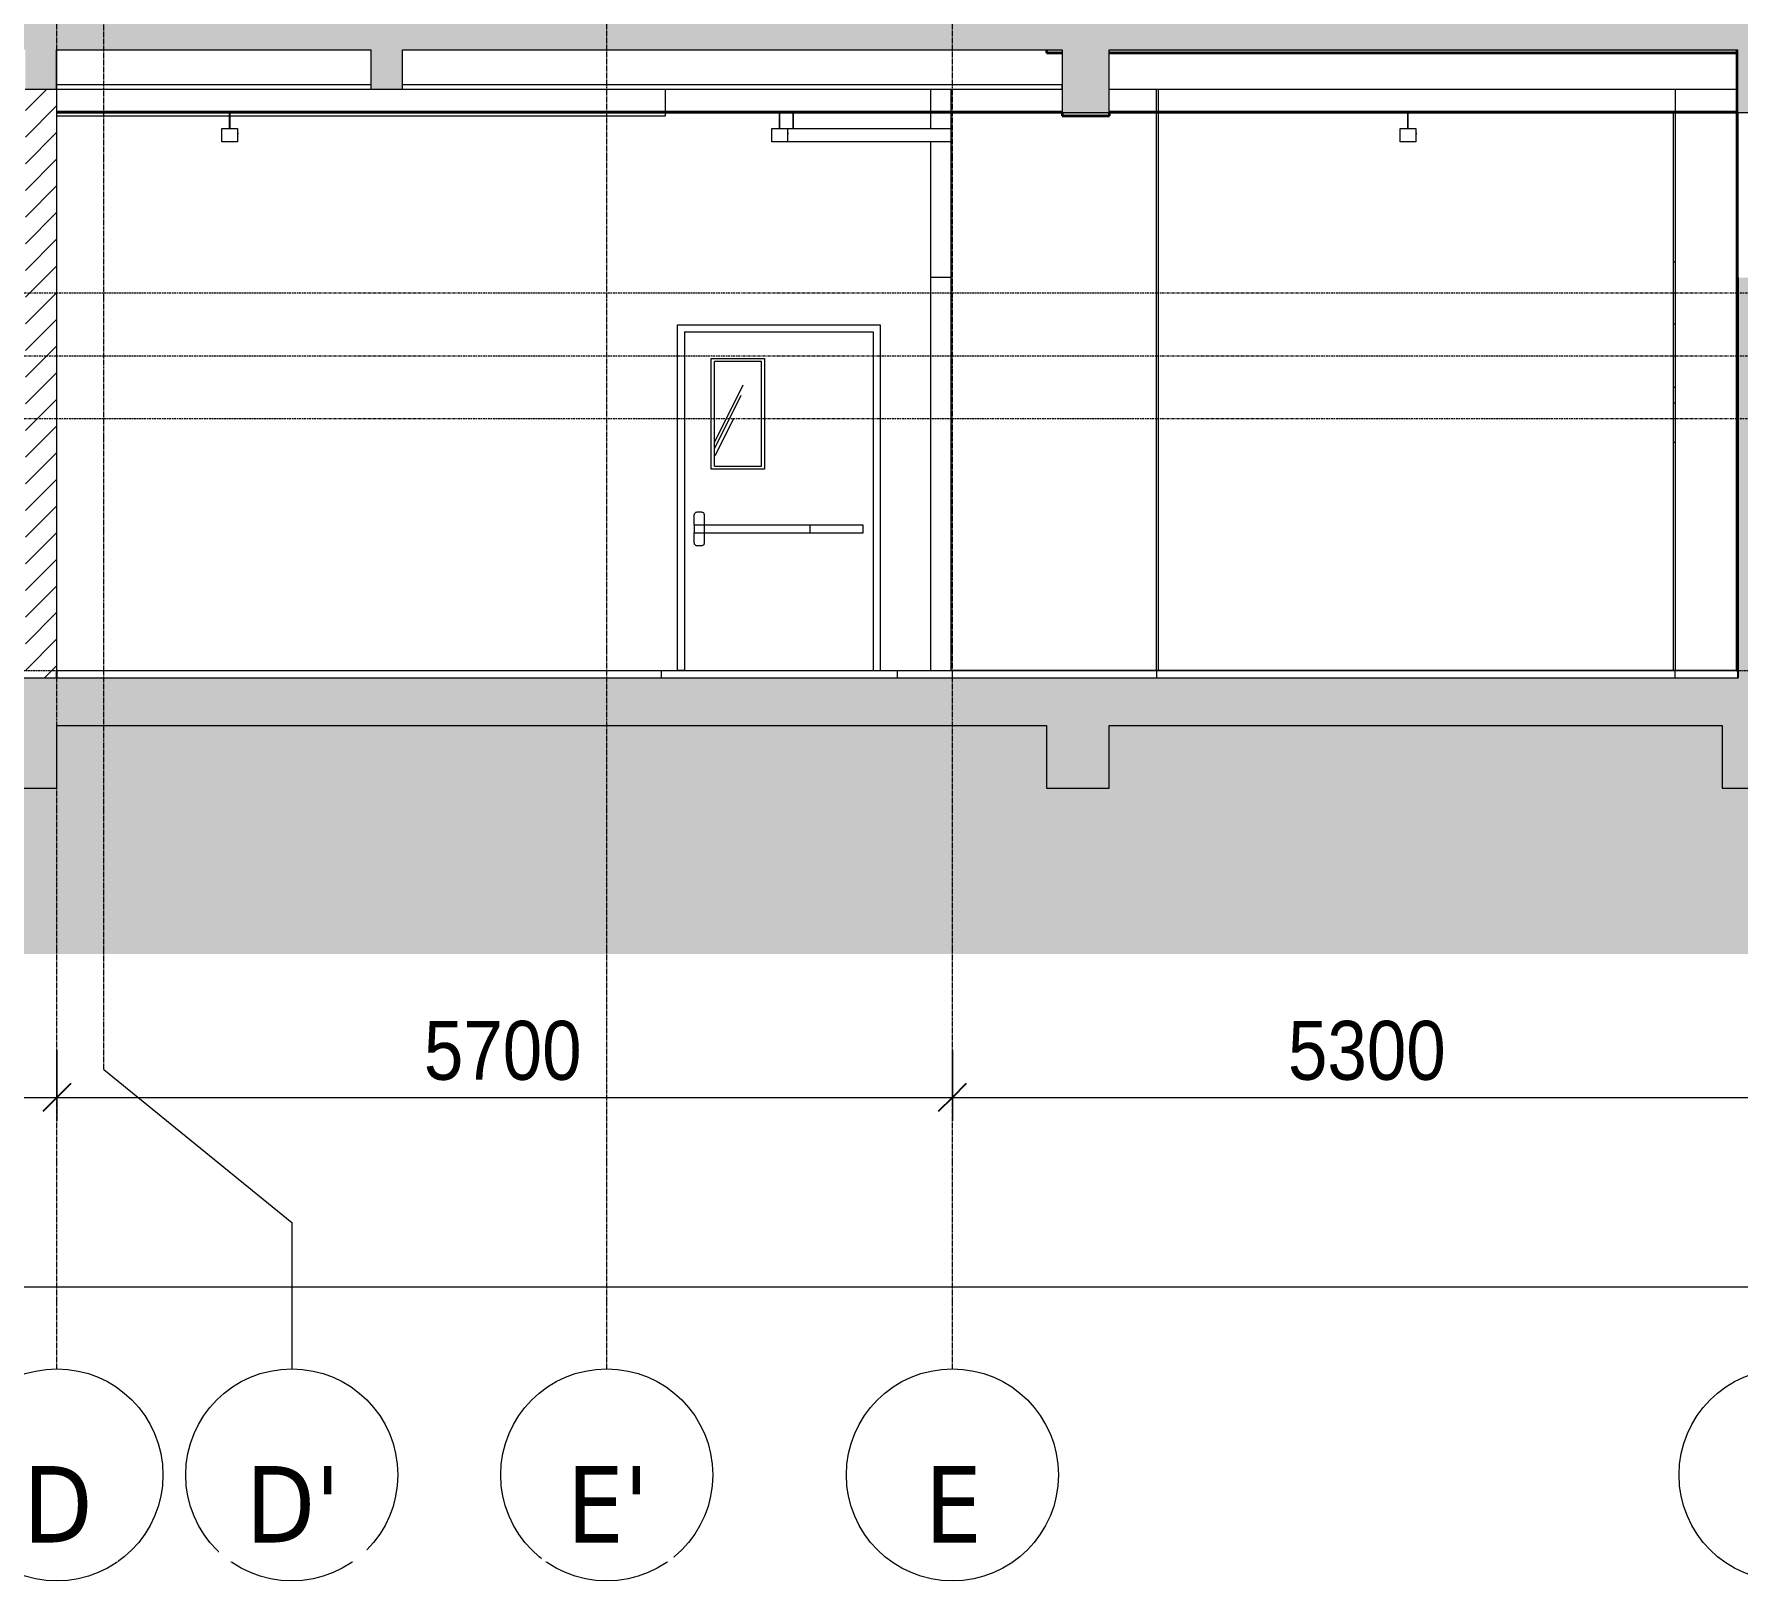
# Model space of a CAD drawing. Header units: millimetres. Extents: x 1240 to 198004, y -7796 to 35300.
# Drawn here: x 33392 to 44237, y -7796 to 2050 of the extents above; entities that cross this region are included whole.
import ezdxf

# ---------------------------------------------------------------- set-up
doc = ezdxf.new("R2010")
doc.units = ezdxf.units.MM
doc.linetypes.add('Centre', pattern=[31.75, 6.35, -4.7625, 15.875, -4.7625])
doc.linetypes.add('Grid Line', pattern=[22.225, 12.7, -3.175, 3.175, -3.175])
for name, color, linetype, lineweight in [('0-1', 7, 'Continuous', 5), ('A-ANNO-DIMS', 211, 'Continuous', 9), ('A-ANNO-DIMS-150', 211, 'Continuous', 9), ('A-CLNG-1', 13, 'Continuous', 25), ('A-CLNG-PATT-1', 13, 'Continuous', 9), ('A-DETL-GENF-1', 7, 'Continuous', 9), ('A-DETL-GENF-3', 9, 'Continuous', 9), ('A-DETL-THIN', 151, 'Continuous', 9), ('A-DOOR', 31, 'Continuous', 9), ('A-DOOR-FRAM', 31, 'Continuous', 9), ('A-FLOR', 192, 'Continuous', 9), ('A-FLOR-1', 10, 'Continuous', 35), ('A-FLOR-4', 192, 'Continuous', 18), ('A-FLOR-LEVL-2', 51, 'Centre', 9), ('A-FLOR-PATT-1', 7, 'Continuous', 9), ('A-WALL', 113, 'Continuous', 9), ('A-WALL-1', 113, 'Continuous', 25), ('A-WALL-PATT-4', 111, 'Continuous', 9), ('C-PRKG', 70, 'Continuous', 9), ('E-LITE-EQPM', 33, 'Continuous', 9), ('L-SITE-WALL-1', 250, 'Continuous', 25), ('S-BEAM-1', 12, 'Continuous', 5), ('S-BEAM-2', 10, 'Continuous', 35), ('S-BEAM-3', 7, 'Continuous', 9), ('S-COLS-1', 7, 'Continuous', 9), ('S-GRID', 1, 'Continuous', 9), ('S-GRID-1', 1, 'Grid Line', 9), ('S-GRID-IDEN', 1, 'Continuous', 9)]:
    doc.layers.add(name, color=color, linetype=linetype, lineweight=lineweight)
doc.styles.add('Tahoma_B_1', font='tahomabd.ttf', dxfattribs={"height": 487.5})
doc.styles.add('UTM Avo', font='', dxfattribs={"width": 0.9, "height": 375})
doc.styles.get('UTM Avo').set_extended_font_data('UTM Avo')
doc.dimstyles.new('1_Dim_chi_tiet_2_5', dxfattribs={"dimscale": 304.8, "dimtxt": 374.737856, "dimasz": 0.590551, "dimexe": 0.492126, "dimexo": 0.0625, "dimgap": 0.049213, "dimtad": 1, "dimdec": 0, "dimrnd": 5, "dimzin": 0, "dimdsep": 46, "dimtxsty": 'UTM Avo', "dimblk1": 'OBLIQUE', "dimblk2": 'OBLIQUE', "dimsah": 1, "dimcen": 0.09, "dimdle": 0.492126, "dimazin": 0, "dimtfac": 1, "dimtdec": 4, "dimtix": 1, "dimtmove": 0, "dimatfit": 3, "dimfxl": 0.984252, "dimfxlon": 1, "dimtvp": 1, "dimtolj": 1, "dimtzin": 0, "dimarcsym": 2})

# ---------------------------------------------------------------- blocks, each defined once
blk = doc.blocks.new('NCV_TKTC_KET CAU_rvt-1-TKCS_MẶT ĐỨNG NỘI KHU 1')
at = {"layer": 'A-FLOR-PATT-1'}
h = blk.add_hatch(color=256, dxfattribs=at)
h.paths.add_polyline_path([(39936, 1930), (39936, 1950), (39837, 1950), (39837, 1930)])
h.paths.add_polyline_path([(40236, 1930), (44235, 1930), (44235, 1950), (40236, 1950)])
at = {"layer": 'S-BEAM-1'}
blk.add_hatch(color=256, dxfattribs=at).paths.add_polyline_path([(39955, 1530), (40236, 1530), (40236, 1550), (39936, 1550), (39936, 1530)])
at = {"layer": 'A-FLOR-1'}
for p, q in [((39837, 1950), (39837, 1930)), ((39837, 1930), (39936, 1930)), ((40236, 1930), (44235, 1930))]:
    blk.add_line(p, q, dxfattribs=at)
at = {"layer": 'L-SITE-WALL-1'}
blk.add_line((44237, 500), (44237, -2050), dxfattribs=at)
at = {"layer": 'S-BEAM-2'}
for p, q in [((39936, 1550), (39936, 1530)), ((39936, 1530), (40236, 1530)), ((40236, 1530), (40236, 1550))]:
    blk.add_line(p, q, dxfattribs=at)
at = {"layer": 'S-BEAM-3'}
for p, q in [((33537, 1730), (35535, 1730)), ((33537, 1700), (35535, 1700)), ((35737, 1730), (39936, 1730)), ((35737, 1700), (39935, 1700)), ((37412, 1555), (37412, 1700)), ((39935, 1700), (39935, 1730)), ((40236, 1700), (44227, 1700)), ((33537, 1530), (34635, 1530)), ((34639, 1530), (37412, 1530)), ((37412, 1530), (37412, 1550))]:
    blk.add_line(p, q, dxfattribs=at)
at = {"layer": 'S-COLS-1'}
for p, q in [((39237, -2050), (39237, -2000)), ((40537, -2000), (40537, -2050)), ((43837, -2050), (43837, -2000))]:
    blk.add_line(p, q, dxfattribs=at)
blk = doc.blocks.new('xe oto1 - xe oto-V26-TKCS_MẶT ĐỨNG NỘI KHU 1')
at = {"layer": 'C-PRKG'}
for p, q in [((39337, -2000), (39237, -2000)), ((39237, -2000), (39737, -2000)), ((39737, -2000), (39237, -2000)), ((39237, -2000), (39337, -2000)), ((39737, -2000), (39337, -2000)), ((39337, -2000), (39737, -2000)), ((39437, -2000), (44227, -2000)), ((44227, -2000), (39437, -2000)), ((39437, -2000), (44237, -2000)), ((44237, -2000), (39437, -2000)), ((43407, -2000), (43057, -2000)), ((43407, -2000), (43057, -2000)), ((43407, -2000), (43057, -2000)), ((43407, -2000), (43057, -2000)), ((43287, -2000), (43187, -2000)), ((43187, -2000), (43287, -2000)), ((43287, -2000), (43187, -2000)), ((43187, -2000), (43287, -2000)), ((43287, -2000), (43187, -2000)), ((43187, -2000), (43287, -2000)), ((43287, -2000), (43187, -2000)), ((43187, -2000), (43287, -2000)), ((44187, -2000), (43737, -2000)), ((43737, -2000), (44227, -2000)), ((44237, -2000), (43737, -2000)), ((43737, -2000), (44187, -2000)), ((44227, -2000), (44187, -2000)), ((44187, -2000), (44237, -2000))]:
    blk.add_line(p, q, dxfattribs=at)
blk = doc.blocks.new('EAE_STL_PENDANT_TK_15W_120cm - LIC_01-ĐÈN LED BATTEN 1_2_ P_2x20W_ ÁNH SÁNG TRẮNG 6000K_ LẮP ĐẶT NỔI_TREO TY-V42-TKCS_MẶT ĐỨNG NỘI KHU 1')
at = {"layer": 'E-LITE-EQPM'}
for p, q in [((38221, 1550), (38221, 1450)), ((38226, 1450), (38226, 1550)), ((38187, 1450), (39227, 1450)), ((39227, 1364), (38187, 1364))]:
    blk.add_line(p, q, dxfattribs=at)
blk = doc.blocks.new('EAE_STL_PENDANT_TK_15W_120cm - LIC_01-ĐÈN LED BATTEN 1_2_ P_2x20W_ ÁNH SÁNG TRẮNG 6000K_ LẮP ĐẶT NỔI_TREO TY-V43-TKCS_MẶT ĐỨNG NỘI KHU 1')
at = {"layer": 'E-LITE-EQPM'}
for p, q in [((38134, 1550), (38134, 1450)), ((38134, 1550), (38134, 1450)), ((38139, 1450), (38139, 1550)), ((38139, 1450), (38139, 1550)), ((38087, 1450), (38187, 1450)), ((38087, 1448), (38087, 1450)), ((38087, 1364), (38087, 1448)), ((38187, 1450), (38187, 1448)), ((38187, 1448), (38187, 1364)), ((38187, 1422), (38189, 1422)), ((38187, 1422), (38189, 1422)), ((38187, 1422), (38189, 1422)), ((38187, 1422), (38189, 1422)), ((38187, 1412), (38189, 1412)), ((38189, 1412), (38187, 1412)), ((38189, 1422), (38189, 1422)), ((38189, 1422), (38189, 1412)), ((38187, 1364), (38087, 1364))]:
    blk.add_line(p, q, dxfattribs=at)
blk = doc.blocks.new('FD_01 - FD_01-1200x2200mm-V131-TKCS_MẶT ĐỨNG NỘI KHU 1')
at = {"layer": 'A-DOOR'}
h = blk.add_hatch(dxfattribs=at)
h.set_pattern_fill('FP_2', color=256, style=0, pattern_type=2)
h.set_pattern_definition([(63.435, (2168, 104.33), (-0.001, 1524.001), [532.463, -2875.304]), (63.435, (644, 104.33), (-0.001, 1524.001), [532.463, -2875.304]), (63.435, (2897.55, 398.8), (-0.001, 1524.001), [532.46, -2875.304]), (63.435, (1373.55, 398.8), (-0.001, 1524.001), [532.463, -2875.304]), (63.435, (2787.1, 294.83), (-0.001, 1524.001), [532.46, -2875.304]), (63.435, (1263.1, 294.83), (-0.001, 1524.001), [532.463, -2875.304]), (63.435, (2674.6, 890.1), (-0.001, 1524.001), [258.8, -3148.965]), (63.435, (1150.6, 890.1), (-0.001, 1524.001), [258.8, -3148.965]), (63.435, (2600.96, 797.95), (-0.001, 1524.001), [532.463, -2875.304]), (63.435, (1076.96, 797.95), (-0.001, 1524.001), [532.463, -2875.304]), (63.435, (2613.95, 864.1), (-0.001, 1524.001), [532.463, -2875.304]), (63.435, (1089.95, 864.1), (-0.001, 1524.001), [532.463, -2875.304]), (63.435, (1999.1, 573.94), (-0.001, 1524.001), [532.463, -2875.304]), (63.435, (475.1, 573.94), (-0.001, 1524.001), [532.463, -2875.304]), (63.435, (2012.1, 651.9), (-0.001, 1524.001), [532.463, -2875.304]), (63.435, (488.1, 651.9), (-0.001, 1524.001), [532.463, -2875.304]), (63.435, (2015.6, 708.1), (-0.001, 1524.001), [532.463, -2875.304]), (63.435, (491.6, 708.1), (-0.001, 1524.001), [532.463, -2875.304])])
h.paths.add_polyline_path([(38017, -700), (38022, -700), (38022, -35), (37722, -35), (37722, -700)])
for p, q in [((37702, -15), (38042, -15)), ((37702, -720), (37702, -15)), ((38022, -35), (37722, -35)), ((37722, -700), (37722, -35)), ((38022, -700), (38022, -35)), ((38042, -15), (38042, -720)), ((38042, -720), (37702, -720)), ((37722, -700), (38022, -700)), ((37594, -1075), (37594, -1011)), ((37594, -1075), (37594, -1125)), ((37658, -1075), (37594, -1075)), ((37613, -992), (37639, -992)), ((37658, -1011), (37658, -1075)), ((38332, -1075), (37658, -1075)), ((37658, -1075), (37658, -1125)), ((38332, -1125), (38332, -1075)), ((38669, -1075), (38332, -1075)), ((38669, -1125), (38669, -1075)), ((37594, -1125), (37658, -1125)), ((37594, -1189), (37594, -1125)), ((37658, -1125), (38332, -1125)), ((37658, -1125), (37658, -1189)), ((38332, -1125), (38669, -1125)), ((37639, -1208), (37613, -1208))]:
    blk.add_line(p, q, dxfattribs=at)
at = {"layer": 'A-DOOR', "flags": 128}
for points in [[(37594, -1011), (37595, -1007), (37596, -1003), (37599, -999), (37602, -996), (37605, -994), (37609, -993), (37613, -992)], [(37639, -992), (37643, -993), (37647, -994), (37651, -996), (37654, -999), (37656, -1003), (37657, -1007), (37658, -1011)], [(37613, -1208), (37609, -1207), (37605, -1206), (37602, -1204), (37599, -1201), (37596, -1197), (37595, -1193), (37594, -1189)], [(37658, -1189), (37657, -1193), (37656, -1197), (37654, -1201), (37651, -1204), (37647, -1206), (37643, -1207), (37639, -1208)]]:
    blk.add_lwpolyline(points, dxfattribs=at)
at = {"layer": 'A-DOOR-FRAM'}
for p, q in [((37532, 155), (37532, -2000)), ((37532, 155), (38732, 155)), ((38732, 155), (38732, -2000)), ((37532, -2000), (37487, -2000)), ((38732, -2000), (38777, -2000))]:
    blk.add_line(p, q, dxfattribs=at)
blk = doc.blocks.new('Grid - M_Grid Head - Circle-353313-TKCS_MẶT ĐỨNG NỘI KHU 1')
at = {"layer": 'S-GRID-IDEN'}
blk.add_circle((17237, -7121), 675, dxfattribs=at)
blk = doc.blocks.new('DIMBLOCK56-TKCS_MẶT ĐỨNG NỘI KHU 1')
at = {"layer": 'A-ANNO-DIMS-150'}
for p, q in [((28437, -4418), (28437, -4868)), ((28437, -4718), (28437, -4418)), ((33537, -4418), (33537, -4868)), ((33537, -4718), (33537, -4418)), ((28437, -4718), (33537, -4718))]:
    blk.add_line(p, q, dxfattribs=at)
at = {"layer": 'A-ANNO-DIMS-150', "lineweight": 25}
for p, q in [((28437, -4718), (28527, -4628)), ((33537, -4718), (33627, -4628)), ((28437, -4718), (28347, -4808)), ((33537, -4718), (33447, -4808))]:
    blk.add_line(p, q, dxfattribs=at)
at = {"layer": 'A-ANNO-DIMS-150', "color": 0, "insert": (30473, -4231), "char_height": 375, "width": 1232.47, "attachment_point": 1, "line_spacing_factor": 1.110334, "style": 'UTM Avo'}
blk.add_mtext('5100', dxfattribs=at)
blk = doc.blocks.new('_Oblique')
at = {"color": 0, "linetype": 'ByBlock', "lineweight": -2}
blk.add_line((-0.5, -0.5), (0.5, 0.5), dxfattribs=at)
blk = doc.blocks.new('DIMBLOCK57-TKCS_MẶT ĐỨNG NỘI KHU 1')
at = {"layer": 'A-ANNO-DIMS-150'}
for p, q in [((33537, -4418), (33537, -4868)), ((33537, -4718), (33537, -4418)), ((39237, -4418), (39237, -4868)), ((39237, -4718), (39237, -4418)), ((33537, -4718), (39237, -4718))]:
    blk.add_line(p, q, dxfattribs=at)
at = {"layer": 'A-ANNO-DIMS-150', "lineweight": 25}
for p, q in [((33537, -4718), (33627, -4628)), ((39237, -4718), (39327, -4628)), ((33537, -4718), (33447, -4808)), ((39237, -4718), (39147, -4808))]:
    blk.add_line(p, q, dxfattribs=at)
at = {"layer": 'A-ANNO-DIMS-150', "color": 0, "insert": (35873, -4231), "char_height": 375, "width": 1232.47, "attachment_point": 1, "line_spacing_factor": 1.110334, "style": 'UTM Avo'}
blk.add_mtext('5700', dxfattribs=at)
blk = doc.blocks.new('DIMBLOCK58-TKCS_MẶT ĐỨNG NỘI KHU 1')
at = {"layer": 'A-ANNO-DIMS-150'}
for p, q in [((39237, -4418), (39237, -4868)), ((39237, -4718), (39237, -4418)), ((44537, -4418), (44537, -4868)), ((44537, -4718), (44537, -4418)), ((39237, -4718), (44687, -4718))]:
    blk.add_line(p, q, dxfattribs=at)
at = {"layer": 'A-ANNO-DIMS-150', "lineweight": 25}
for p, q in [((39237, -4718), (39327, -4628)), ((44537, -4718), (44627, -4628)), ((39237, -4718), (39147, -4808)), ((44537, -4718), (44447, -4808))]:
    blk.add_line(p, q, dxfattribs=at)
at = {"layer": 'A-ANNO-DIMS-150', "color": 0, "insert": (41373, -4231), "char_height": 375, "width": 1232.47, "attachment_point": 1, "line_spacing_factor": 1.110334, "style": 'UTM Avo'}
blk.add_mtext('5300', dxfattribs=at)
blk = doc.blocks.new('DIMBLOCK67-TKCS_MẶT ĐỨNG NỘI KHU 1')
at = {"layer": 'A-ANNO-DIMS-150'}
for p, q in [((17237, -5623), (17237, -6073)), ((17237, -5923), (17237, -5623)), ((78237, -5623), (78237, -6073)), ((78237, -5923), (78237, -5623)), ((17087, -5923), (78387, -5923))]:
    blk.add_line(p, q, dxfattribs=at)
at = {"layer": 'A-ANNO-DIMS-150', "lineweight": 25}
for p, q in [((17237, -5923), (17327, -5833)), ((78237, -5923), (78327, -5833)), ((17237, -5923), (17147, -6013)), ((78237, -5923), (78147, -6013))]:
    blk.add_line(p, q, dxfattribs=at)
at = {"layer": 'A-ANNO-DIMS-150', "color": 0, "insert": (47095, -5436), "char_height": 375, "width": 1540.59, "attachment_point": 1, "line_spacing_factor": 1.110334, "style": 'UTM Avo'}
blk.add_mtext('61000', dxfattribs=at)

msp = doc.modelspace()

# ---------------------------------------------------------------- hatches: boundary and pattern name
at = {"layer": 'A-CLNG-PATT-1'}
h = msp.add_hatch(dxfattribs=at)
h.set_pattern_fill('FP_9', color=256, style=0, pattern_type=2)
h.set_pattern_definition([(0, (377.74, 0), (1219.2, 304.8), [50.292, -864.108, 50.292, -864.108, -4876.8]), (0, (377.74, 0), (1219.2, 304.8), [-1828.8, 50.292, -1778.508, 50.292, -864.108, -2133.6]), (0, (377.74, 0), (1219.2, 304.8), [-4572, 50.292, -559.308, 50.292, -1473.708]), (120, (834.94, 152.4), (-873.5645, 903.4582), [50.292, -864.108, 50.292, -864.108, -4876.8]), (120, (834.94, 152.4), (-873.5645, 903.4582), [-1828.8, 50.292, -1778.508, 50.292, -864.108, -2133.6]), (120, (834.94, 152.4), (-873.5645, 903.4582), [-4572, 50.292, -559.308, 50.292, -1473.708]), (240, (987.34, 762), (-345.6355, -1208.2582), [50.292, -864.108, 50.292, -864.108, -4876.8]), (240, (987.34, 762), (-345.6355, -1208.2582), [-1828.8, 50.292, -1778.508, 50.292, -864.108, -2133.6]), (240, (987.34, 762), (-345.6355, -1208.2582), [-4572, 50.292, -559.308, 50.292, -1473.708])])
h.paths.add_polyline_path([(44235.3, 1550), (44235.3, 1555), (40235.6, 1555), (40235.6, 1550), (43829.8, 1550)])
h.paths.add_polyline_path([(33536.9, 1550), (39935.6, 1550), (39935.6, 1555), (33536.9, 1555)])
at = {"layer": 'A-DETL-GENF-1'}
h = msp.add_hatch(color=256, dxfattribs=at)
h.paths.add_polyline_path([(39935.6, 1550), (40235.6, 1550), (40235.6, 1950), (44235.3, 1950), (44235.3, 1550), (44535.3, 1550), (44535.3, 2150), (26535.3, 2150), (26535.3, 1750), (26735.3, 1750), (26735.3, 1950), (28436.9, 1950), (28436.9, 1700), (28635.3, 1700), (28635.3, 1950), (30535.3, 1950), (30535.3, 1700), (30736.9, 1700), (30736.9, 1950), (33335.3, 1950), (33335.3, 1700), (33535.3, 1700), (33535.3, 1950), (35535.3, 1950), (35535.3, 1700), (35737.4, 1700), (35737.4, 1950), (39935.6, 1950)])
h.paths.add_polyline_path([(23535.3, 1750), (23535.3, 2150), (23337.4, 2150), (23337.4, 1750)])
msp.add_hatch(color=256, dxfattribs=at).paths.add_polyline_path([(44536.9, -2750), (44536.9, 500), (44237, 500), (44237, -2050), (23536.9, -2050), (23536.9, 1150), (23239, 1150), (23239, -2750), (23639, -2750), (23639, -2350), (28436.9, -2350), (28436.9, -2750), (28636.9, -2750), (28636.9, -2350), (33136.9, -2350), (33136.9, -2750), (33536.9, -2750), (33536.9, -2350), (39835.7, -2350), (39835.7, -2750), (40235.6, -2750), (40235.6, -2350), (44136.9, -2350), (44136.9, -2750), (44475.7, -2750)])
at = {"layer": 'A-DETL-GENF-3'}
h = msp.add_hatch(dxfattribs=at)
h.set_pattern_fill('FP_34', color=256, style=0, pattern_type=2)
h.set_pattern_definition([(0, (377.74, 0), (725.805, 725.805), [725.805, -725.805]), (0, (377.74, 272.2), (725.805, 725.805), [725.805, -725.805]), (0, (377.74, 544.35), (725.805, 725.805), [725.805, -725.805]), (90, (468.5, 635.1), (-725.805, 725.805), [725.805, -725.805]), (90, (740.64, 635.1), (-725.805, 725.805), [725.805, -725.805]), (90, (1012.8, 635.1), (-725.805, 725.805), [725.805, -725.805])])
h.paths.add_polyline_path([(8827.8, -3804.4), (87747, -3804.4), (87747, -201.6), (84415.2, -100), (84118.2, -100), (84118.2, 250), (81718.2, 250), (81718.2, -100), (81418.2, -100), (81418.2, 105.1), (75434.7, 330), (70309.3, 380), (69335.3, 380), (69335.3, 630), (61387.5, 630), (58586.3, 830), (47586.3, 830), (44536.9, 912.9), (44536.9, -2750), (44136.9, -2750), (44136.9, -2350), (40235.6, -2350), (40235.6, -2750), (39835.7, -2750), (39835.7, -2350), (33536.9, -2350), (33536.9, -2750), (33136.9, -2750), (33136.9, -2350), (28636.9, -2350), (28636.9, -2750), (28435.3, -2750), (28435.3, -2350), (23639, -2350), (23639, -2750), (23235.4, -2750), (23235.4, 900), (20988.2, 900), (20988.2, 830), (14148.2, 830), (14148.2, 930), (8088.2, 930), (8088.2, 500), (5079.4, 500), (5079.4, -3804.4), (5349.5, -3804.4)])
at = {"layer": 'A-WALL-PATT-4'}
h = msp.add_hatch(dxfattribs=at)
h.set_pattern_fill('FP_1', color=256, style=0, pattern_type=2)
h.set_pattern_definition([(45, (377.74, 0), (-84.8528, 84.8528), [])])
h.paths.add_polyline_path([(33336.9, -2050), (33536.9, -2050), (33535.3, 1700), (33336.9, 1700), (33336.9, -2000)])

# ---------------------------------------------------------------- linework, layer by layer
at = {"layer": 'A-CLNG-1'}
for p, q in [((39935.6, 1555), (33536.9, 1555)), ((33536.9, 1555), (33536.9, 1550)), ((33536.9, 1550), (39935.6, 1550)), ((44235.3, 1555), (40235.6, 1555)), ((40235.6, 1550), (44235.3, 1550))]:
    msp.add_line(p, q, dxfattribs=at)
at = {"layer": 'A-DETL-THIN'}
for p, q in [((33535.3, 1700), (33535.3, 1950)), ((33535.3, 1950), (35535.3, 1950)), ((35535.3, 1950), (35535.3, 1700)), ((35737.4, 1700), (35737.4, 1950)), ((35737.4, 1950), (39935.6, 1950)), ((39935.6, 1950), (39935.6, 1550)), ((40235.6, 1550), (40235.6, 1950)), ((40235.6, 1950), (44235.3, 1950)), ((44235.3, 1950), (44235.3, 1550)), ((33335.3, 1700), (33535.3, 1700)), ((35535.3, 1700), (35737.4, 1700)), ((39935.6, 1550), (40235.6, 1550)), ((44235.3, 1550), (44535.3, 1550)), ((44237, -2050), (23536.9, -2050)), ((33536.9, -2750), (33536.9, -2350)), ((33536.9, -2350), (39835.7, -2350)), ((39835.7, -2350), (39835.7, -2750)), ((40235.6, -2750), (40235.6, -2350)), ((40235.6, -2350), (44136.9, -2350)), ((44136.9, -2350), (44136.9, -2750)), ((33136.9, -2750), (33536.9, -2750)), ((39835.7, -2750), (40235.6, -2750)), ((44136.9, -2750), (44536.9, -2750))]:
    msp.add_line(p, q, dxfattribs=at)
at = {"layer": 'A-FLOR'}
for p, q in [((43826.9, 600), (43836.9, 600)), ((43836.9, 202.9), (43826.9, 202.9)), ((43826.9, -197.1), (43836.9, -197.1)), ((43836.9, -550), (43826.9, -550))]:
    msp.add_line(p, q, dxfattribs=at)
at = {"layer": 'A-FLOR-4'}
msp.add_line((43836.9, -300), (43826.9, -300), dxfattribs=at)
at = {"layer": 'A-FLOR-LEVL-2'}
for p, q in [((89680, 400), (1240.2, 400)), ((91585, 0), (1240.2, 0)), ((89680, -400), (1240.2, -400)), ((1240.2, -2000), (89680, -2000))]:
    msp.add_line(p, q, dxfattribs=at)
at = {"layer": 'A-WALL'}
for p, q in [((33536.9, -2000), (33536.9, 1950)), ((39096.9, 1700), (39096.9, 1555)), ((39226.9, 1700), (39226.9, 1555)), ((40536.9, 1555), (40536.9, 1700)), ((40546.9, 1700), (40546.9, 1555)), ((43836.9, 1700), (43836.9, 1555)), ((39096.9, 1550), (39096.9, 1450)), ((39226.9, 1550), (39226.9, -2000)), ((40536.9, -2000), (40536.9, 1550)), ((40546.9, 1550), (40546.9, -2000)), ((43826.9, -2000), (43826.9, 1550)), ((43836.9, 1550), (43836.9, -2000)), ((39096.9, 1364), (39096.9, -2000)), ((39226.9, 500), (39096.9, 500)), ((37486.9, -2000), (37486.9, 200)), ((37486.9, 200), (38776.9, 200)), ((38776.9, 200), (38776.9, -2000)), ((33536.9, -2000), (43826.9, -2000)), ((37384.2, -2000), (37384.2, -2050)), ((38886.9, -2050), (38886.9, -2000)), ((43836.9, -2000), (44226.9, -2000))]:
    msp.add_line(p, q, dxfattribs=at)
at = {"layer": 'A-WALL-1'}
for p, q in [((44226.9, 1950), (44226.9, -2000)), ((44236.9, -2000), (44236.9, 1550)), ((33536.9, -2050), (33536.9, -2000)), ((44226.9, -2000), (44236.9, -2000))]:
    msp.add_line(p, q, dxfattribs=at)
at = {"layer": 'S-GRID'}
for p, q in [((33836.9, -4540.9), (35032, -5514.1)), ((35032, -5514.1), (35032, -6445.9))]:
    msp.add_line(p, q, dxfattribs=at)
at = {"layer": 'S-GRID-1'}
for p, q in [((33536.9, -2695.9), (33536.9, 30542.5)), ((33836.9, -790.9), (33836.9, 30542.5)), ((37036.9, -2695.9), (37036.9, 30542.5)), ((39236.9, -2695.9), (39236.9, 30542.5)), ((33836.9, -4540.9), (33836.9, -790.9)), ((33536.9, -6445.9), (33536.9, -2695.9)), ((37036.9, -6445.9), (37036.9, -2695.9)), ((39236.9, -6445.9), (39236.9, -2695.9))]:
    msp.add_line(p, q, dxfattribs=at)

# ---------------------------------------------------------------- block references
at = {"layer": '0-1'}
msp.add_blockref('NCV_TKTC_KET CAU_rvt-1-TKCS_MẶT ĐỨNG NỘI KHU 1', (0, 0), dxfattribs=at)
at = {"layer": 'A-DOOR'}
msp.add_blockref('FD_01 - FD_01-1200x2200mm-V131-TKCS_MẶT ĐỨNG NỘI KHU 1', (0, 0), dxfattribs=at)
at = {"layer": 'C-PRKG'}
msp.add_blockref('xe oto1 - xe oto-V26-TKCS_MẶT ĐỨNG NỘI KHU 1', (0, 0), dxfattribs=at)
at = {"layer": 'E-LITE-EQPM'}
for name, p in [('EAE_STL_PENDANT_TK_15W_120cm - LIC_01-ĐÈN LED BATTEN 1_2_ P_2x20W_ ÁNH SÁNG TRẮNG 6000K_ LẮP ĐẶT NỔI_TREO TY-V43-TKCS_MẶT ĐỨNG NỘI KHU 1', (-3500, 0)), ('EAE_STL_PENDANT_TK_15W_120cm - LIC_01-ĐÈN LED BATTEN 1_2_ P_2x20W_ ÁNH SÁNG TRẮNG 6000K_ LẮP ĐẶT NỔI_TREO TY-V43-TKCS_MẶT ĐỨNG NỘI KHU 1', (0, 0)), ('EAE_STL_PENDANT_TK_15W_120cm - LIC_01-ĐÈN LED BATTEN 1_2_ P_2x20W_ ÁNH SÁNG TRẮNG 6000K_ LẮP ĐẶT NỔI_TREO TY-V42-TKCS_MẶT ĐỨNG NỘI KHU 1', (0, 0)), ('EAE_STL_PENDANT_TK_15W_120cm - LIC_01-ĐÈN LED BATTEN 1_2_ P_2x20W_ ÁNH SÁNG TRẮNG 6000K_ LẮP ĐẶT NỔI_TREO TY-V43-TKCS_MẶT ĐỨNG NỘI KHU 1', (4000, 0))]:
    msp.add_blockref(name, p, dxfattribs=at)
at = {"layer": 'S-GRID-IDEN'}
for p in [(16300, 0), (17795.1, 0), (19800, 0), (22000, 0), (27300, 0)]:
    msp.add_blockref('Grid - M_Grid Head - Circle-353313-TKCS_MẶT ĐỨNG NỘI KHU 1', p, dxfattribs=at)

# ---------------------------------------------------------------- dimensions: what is measured, and where the dimension line sits
at = {"layer": 'A-ANNO-DIMS'}
for base, p1, p2, override, picture, middle in [((33536.9, -4717.9), (28436.9, -4417.9), (33536.9, -4417.9), {"dimpost": '<>', "dimfxl": 5100}, 'DIMBLOCK56-TKCS_MẶT ĐỨNG NỘI KHU 1', (30986.9, -4508.8)), ((39236.9, -4717.9), (33536.9, -4417.9), (39236.9, -4417.9), {"dimpost": '<>', "dimfxl": 5700}, 'DIMBLOCK57-TKCS_MẶT ĐỨNG NỘI KHU 1', (36386.9, -4508.8)), ((44536.9, -4717.9), (39236.9, -4417.9), (44536.9, -4417.9), {"dimpost": '<>', "dimfxl": 5300}, 'DIMBLOCK58-TKCS_MẶT ĐỨNG NỘI KHU 1', (41886.9, -4508.8)), ((78236.9, -5922.7), (17236.9, -5622.7), (78236.9, -5622.7), {"dimpost": '<>', "dimfxl": 61000}, 'DIMBLOCK67-TKCS_MẶT ĐỨNG NỘI KHU 1', (47736.9, -5713.6))]:
    dim = msp.add_linear_dim(base=base, p1=p1, p2=p2, dimstyle='1_Dim_chi_tiet_2_5', override=override, dxfattribs=at)
    dim.commit()
    dim.dimension.update_dxf_attribs({"geometry": picture, "text_midpoint": middle})

# ---------------------------------------------------------------- next in the draw order: texts
at = {"layer": 'S-GRID-IDEN', "char_height": 487.5, "attachment_point": 5, "line_spacing_factor": 0.996129, "style": 'Tahoma_B_1', "bg_fill": 3, "box_fill_scale": 1.25, "bg_fill_color": 256, "bg_fill_true_color": 13158600, "bg_fill_transparency": 0}
for s, insert, width in [('\\pt1904.99887,3809.99775,5715.0015,7620.00037,9524.99925,11429.99813,13335.00187,15240.00075,17144.99962,19049.9985,20955.00225,22860.00112,24765,26669.99887,28574.99775,30480.0015,32385.00037,34289.99925,36194.99812,38100.00187,40005.00075,41909.99962,43814.9985,45720.00225,47625.00112,49530,51434.99887,53339.99775,55245.0015,57150.00037,59054.99925,60959.99812;D', (33543.2, -7308.1), 516), ("\\pt1904.99887,3809.99775,5715.0015,7620.00037,9524.99925,11429.99813,13335.00187,15240.00075,17144.99962,19049.9985,20955.00225,22860.00112,24765,26669.99887,28574.99775,30480.0015,32385.00037,34289.99925,36194.99812,38100.00187,40005.00075,41909.99962,43814.9985,45720.00225,47625.00112,49530,51434.99887,53339.99775,55245.0015,57150.00037,59054.99925,60959.99812;D'", (35039, -7308.1), 694.5), ("\\pt1904.99887,3809.99775,5715.0015,7620.00037,9524.99925,11429.99813,13335.00187,15240.00075,17144.99962,19049.9985,20955.00225,22860.00112,24765,26669.99887,28574.99775,30480.0015,32385.00037,34289.99925,36194.99812,38100.00187,40005.00075,41909.99962,43814.9985,45720.00225,47625.00112,49530,51434.99887,53339.99775,55245.0015,57150.00037,59054.99925,60959.99812;E'", (37043.2, -7308.1), 595.5), ('\\pt1904.99887,3809.99775,5715.0015,7620.00037,9524.99925,11429.99813,13335.00187,15240.00075,17144.99962,19049.9985,20955.00225,22860.00112,24765,26669.99887,28574.99775,30480.0015,32385.00037,34289.99925,36194.99812,38100.00187,40005.00075,41909.99962,43814.9985,45720.00225,47625.00112,49530,51434.99887,53339.99775,55245.0015,57150.00037,59054.99925,60959.99812;E', (39243.2, -7308.1), 417), ('\\pt1904.99887,3809.99775,5715.0015,7620.00037,9524.99925,11429.99813,13335.00187,15240.00075,17144.99962,19049.9985,20955.00225,22860.00112,24765,26669.99887,28574.99775,30480.0015,32385.00037,34289.99925,36194.99812,38100.00187,40005.00075,41909.99962,43814.9985,45720.00225,47625.00112,49530,51434.99887,53339.99775,55245.0015,57150.00037,59054.99925,60959.99812;F', (44543.2, -7308.1), 397.5)]:
    msp.add_mtext(s, dxfattribs=dict(at, insert=insert, width=width))

doc.saveas('drawing.dxf')
